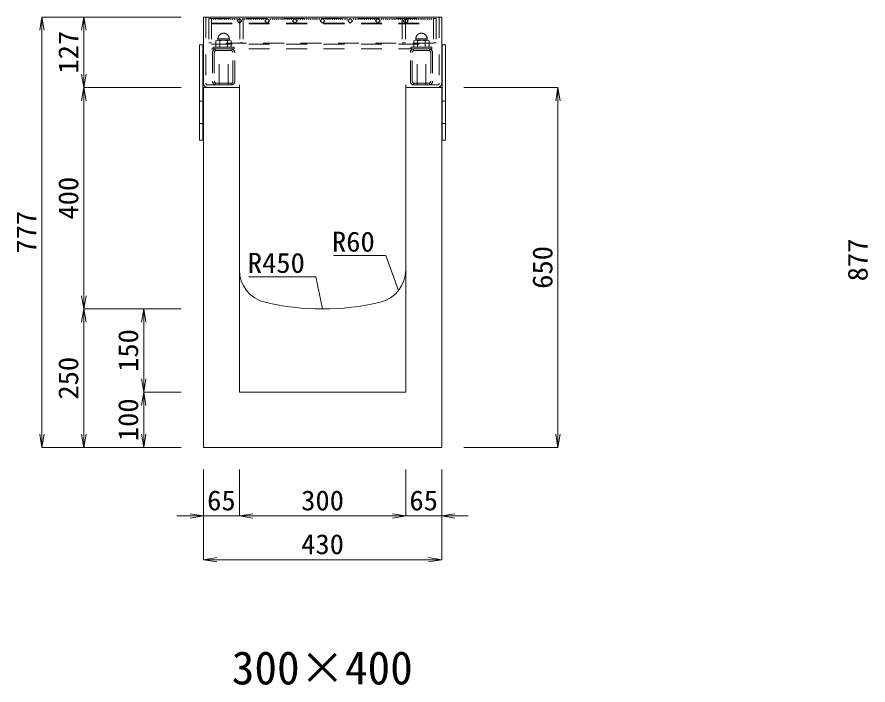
# Model space of a CAD drawing. Units: millimetres at full size; some dimension numbers follow another scale. Extents: x -734 to 58102, y 49499 to 87169.
# Drawn here: x 11947 to 13483, y 76584 to 77790 of the extents above; entities that cross this region are included whole.
import ezdxf
from ezdxf.enums import TextEntityAlignment as Align

# ---------------------------------------------------------------- set-up
doc = ezdxf.new("R2010")
doc.units = ezdxf.units.MM
doc.header["$LTSCALE"] = 50
doc.linetypes.add('USER1', pattern=[1.35, 0.75, -0.6])
doc.layers.add('0_2', color=7, linetype='Continuous')
for name, color, linetype, lineweight in [('寸法線', 7, 'Continuous', 13), ('引出線', 4, 'Continuous', 13), ('本体', 2, 'Continuous', 20), ('ｸﾞﾚｰﾁﾝｸﾞ', 7, 'USER1', 9)]:
    doc.layers.add(name, color=color, linetype=linetype, lineweight=lineweight)
doc.styles.add('ＭＳ 明朝', font='')
doc.styles.get('ＭＳ 明朝').set_extended_font_data('MS Mincho')

# ---------------------------------------------------------------- blocks, each defined once
blk = doc.blocks.new('open_arrow')
at = {"color": 0, "linetype": 'Continuous', "lineweight": -2}
blk.add_lwpolyline([(7.5, 1.25), (0, 0), (7.5, -1.25)], dxfattribs=at)

msp = doc.modelspace()

# ---------------------------------------------------------------- linework, layer by layer
at = {"layer": '寸法線'}
for p, q in [((11992.27, 77013.03), (11992.27, 77790.03)), ((12243.63, 77790.03), (11992.27, 77790.03)), ((12067.81, 77790.03), (12067.81, 77663.03)), ((12243.63, 77790.03), (12067.81, 77790.03)), ((12067.81, 77663.03), (12067.81, 77263.03)), ((12243.63, 77663.03), (12067.81, 77663.03)), ((12243.63, 77663.03), (12067.81, 77663.03)), ((12753.63, 77663.03), (12923.48, 77663.03)), ((12923.48, 77663.03), (12923.48, 77013.03)), ((12067.81, 77263.03), (12067.81, 77013.03)), ((12243.63, 77263.03), (12067.81, 77263.03)), ((12243.63, 77263.03), (12067.81, 77263.03)), ((12175.89, 77113.03), (12175.89, 77263.03)), ((12243.63, 77263.03), (12175.89, 77263.03)), ((12243.63, 77113.03), (12175.89, 77113.03)), ((12175.89, 77013.03), (12175.89, 77113.03)), ((12243.63, 77113.03), (12175.89, 77113.03)), ((12243.63, 77013.03), (11992.27, 77013.03)), ((12243.63, 77013.03), (12067.81, 77013.03)), ((12243.63, 77013.03), (12175.89, 77013.03)), ((12753.63, 77013.03), (12923.48, 77013.03)), ((12283.63, 76973.03), (12283.63, 76810.44)), ((12283.63, 76973.03), (12283.63, 76889.49)), ((12348.63, 76973.03), (12348.63, 76889.49)), ((12348.63, 76973.03), (12348.63, 76889.49)), ((12648.63, 76973.03), (12648.63, 76889.49)), ((12648.63, 76973.03), (12648.63, 76889.49)), ((12713.63, 76973.03), (12713.63, 76810.44)), ((12713.63, 76973.03), (12713.63, 76889.49)), ((12235.63, 76889.49), (12396.63, 76889.49)), ((12348.63, 76889.49), (12648.63, 76889.49)), ((12600.63, 76889.49), (12761.63, 76889.49)), ((12283.63, 76810.44), (12713.63, 76810.44))]:
    msp.add_line(p, q, dxfattribs=at)
at = {"layer": '引出線'}
for points in [[(12635.69, 77296.35), (12612.84, 77359.38), (12518.17, 77359.38)], [(12498.63, 77263.03), (12486.68, 77321.03), (12365.67, 77321.03)]]:
    msp.add_lwpolyline(points, dxfattribs=at)
at = {"layer": '本体'}
for p, q in [((12283.63, 77663.03), (12283.63, 77013.03)), ((12348.63, 77663.03), (12283.63, 77663.03)), ((12348.63, 77333.56), (12348.63, 77663.03)), ((12648.63, 77333.56), (12648.63, 77663.03)), ((12713.63, 77663.03), (12648.63, 77663.03)), ((12713.63, 77013.03), (12713.63, 77663.03)), ((12348.63, 77333.56), (12348.63, 77113.03)), ((12648.63, 77333.56), (12648.63, 77113.03)), ((12348.63, 77113.03), (12648.63, 77113.03)), ((12283.63, 77013.03), (12713.63, 77013.03)), ((12283.63, 77013.03), (12713.63, 77013.03))]:
    msp.add_line(p, q, dxfattribs=at)
for centre, radius, start, end in [((12408.63, 77333.56), 60, 180, 256.65785), ((12588.63, 77333.56), 60, 283.34237, 0), ((12498.63, 77713.03), 450, 256.65777, 283.34225)]:
    msp.add_arc(centre, radius, start, end, dxfattribs=at)
at = {"layer": 'ｸﾞﾚｰﾁﾝｸﾞ', "linetype": 'Continuous'}
for p, q in [((12283.63, 77790.03), (12713.63, 77790.03)), ((12283.63, 77670.66), (12283.63, 77790.03)), ((12713.63, 77670.66), (12713.63, 77790.03)), ((12276.63, 77568.03), (12276.63, 77740.03)), ((12282.63, 77740.03), (12276.63, 77740.03)), ((12282.63, 77568.03), (12282.63, 77740.03)), ((12714.63, 77568.03), (12714.63, 77740.03)), ((12714.63, 77740.03), (12720.63, 77740.03)), ((12720.63, 77568.03), (12720.63, 77740.03)), ((12282.63, 77568.03), (12276.63, 77568.03)), ((12714.63, 77568.03), (12720.63, 77568.03))]:
    msp.add_line(p, q, dxfattribs=at)
at = {"layer": 'ｸﾞﾚｰﾁﾝｸﾞ'}
for p, q in [((12288.13, 77790.03), (12288.13, 77670.53)), ((12293.63, 77787.53), (12293.63, 77743.53)), ((12298.13, 77787.53), (12298.13, 77732.53)), ((12298.13, 77787.53), (12298.13, 77743.53)), ((12298.13, 77779.03), (12699.13, 77779.03)), ((12301.33, 77787.53), (12302.23, 77785.43)), ((12302.23, 77785.43), (12303.13, 77787.53)), ((12305.13, 77787.53), (12306.03, 77785.43)), ((12306.03, 77785.43), (12306.93, 77787.53)), ((12308.93, 77787.53), (12309.83, 77785.43)), ((12309.83, 77785.43), (12310.73, 77787.53)), ((12312.73, 77787.53), (12313.63, 77785.43)), ((12313.63, 77785.43), (12314.53, 77787.53)), ((12316.53, 77787.53), (12317.43, 77785.43)), ((12317.43, 77785.43), (12318.33, 77787.53)), ((12320.33, 77787.53), (12321.23, 77785.43)), ((12321.23, 77785.43), (12322.13, 77787.53)), ((12324.13, 77787.53), (12325.03, 77785.43)), ((12325.03, 77785.43), (12325.93, 77787.53)), ((12327.93, 77787.53), (12328.83, 77785.43)), ((12328.83, 77785.43), (12329.73, 77787.53)), ((12331.73, 77787.53), (12332.63, 77785.43)), ((12332.63, 77785.43), (12333.53, 77787.53)), ((12335.53, 77787.53), (12336.43, 77785.43)), ((12336.43, 77785.43), (12337.33, 77787.53)), ((12339.33, 77787.53), (12340.23, 77785.43)), ((12340.23, 77785.43), (12341.13, 77787.53)), ((12343.13, 77787.53), (12344.03, 77785.43)), ((12344.03, 77785.43), (12344.93, 77787.53)), ((12348.63, 77787.53), (12344.38, 77783.29)), ((12344.38, 77783.29), (12348.63, 77779.04)), ((12349.13, 77787.03), (12348.63, 77787.53)), ((12352.87, 77783.29), (12348.63, 77787.53)), ((12348.63, 77779.04), (12352.87, 77783.29)), ((12348.63, 77779.05), (12349.13, 77779.55)), ((12349.13, 77787.53), (12349.13, 77743.53)), ((12353.63, 77787.53), (12354.53, 77785.43)), ((12354.53, 77785.43), (12355.43, 77787.53)), ((12355.13, 77787.53), (12355.13, 77743.53)), ((12357.43, 77787.53), (12358.33, 77785.43)), ((12358.33, 77785.43), (12359.23, 77787.53)), ((12361.23, 77787.53), (12362.13, 77785.43)), ((12362.13, 77785.43), (12363.03, 77787.53)), ((12365.03, 77787.53), (12365.93, 77785.43)), ((12365.93, 77785.43), (12366.83, 77787.53)), ((12368.83, 77787.53), (12369.73, 77785.43)), ((12369.73, 77785.43), (12370.63, 77787.53)), ((12372.63, 77787.53), (12373.53, 77785.43)), ((12373.53, 77785.43), (12374.43, 77787.53)), ((12376.43, 77787.53), (12377.33, 77785.43)), ((12377.33, 77785.43), (12378.23, 77787.53)), ((12380.23, 77787.53), (12381.13, 77785.43)), ((12381.13, 77785.43), (12382.03, 77787.53)), ((12384.03, 77787.53), (12384.93, 77785.43)), ((12384.93, 77785.43), (12385.83, 77787.53)), ((12387.83, 77787.53), (12388.73, 77785.43)), ((12388.73, 77785.43), (12389.63, 77787.53)), ((12391.63, 77787.53), (12392.53, 77785.43)), ((12392.53, 77785.43), (12393.43, 77787.53)), ((12398.63, 77787.53), (12394.38, 77783.29)), ((12394.38, 77783.29), (12398.63, 77779.04)), ((12402.87, 77783.29), (12398.63, 77787.53)), ((12398.63, 77779.04), (12402.87, 77783.29)), ((12403.63, 77787.53), (12404.53, 77785.43)), ((12404.53, 77785.43), (12405.43, 77787.53)), ((12407.43, 77787.53), (12408.33, 77785.43)), ((12408.33, 77785.43), (12409.23, 77787.53)), ((12411.23, 77787.53), (12412.13, 77785.43)), ((12412.13, 77785.43), (12413.03, 77787.53)), ((12415.03, 77787.53), (12415.93, 77785.43)), ((12415.93, 77785.43), (12416.83, 77787.53)), ((12418.83, 77787.53), (12419.73, 77785.43)), ((12419.73, 77785.43), (12420.63, 77787.53)), ((12422.63, 77787.53), (12423.53, 77785.43)), ((12423.53, 77785.43), (12424.43, 77787.53)), ((12426.43, 77787.53), (12427.33, 77785.43)), ((12427.33, 77785.43), (12428.23, 77787.53)), ((12430.23, 77787.53), (12431.13, 77785.43)), ((12431.13, 77785.43), (12432.03, 77787.53)), ((12434.03, 77787.53), (12434.93, 77785.43)), ((12434.93, 77785.43), (12435.83, 77787.53)), ((12437.83, 77787.53), (12438.73, 77785.43)), ((12438.73, 77785.43), (12439.63, 77787.53)), ((12441.63, 77787.53), (12442.53, 77785.43)), ((12442.53, 77785.43), (12443.43, 77787.53)), ((12448.63, 77787.53), (12444.38, 77783.29)), ((12444.38, 77783.29), (12448.63, 77779.04)), ((12452.87, 77783.29), (12448.63, 77787.53)), ((12448.63, 77779.04), (12452.87, 77783.29)), ((12453.63, 77787.53), (12454.53, 77785.43)), ((12454.53, 77785.43), (12455.43, 77787.53)), ((12457.43, 77787.53), (12458.33, 77785.43)), ((12458.33, 77785.43), (12459.23, 77787.53)), ((12461.23, 77787.53), (12462.13, 77785.43)), ((12462.13, 77785.43), (12463.03, 77787.53)), ((12465.03, 77787.53), (12465.93, 77785.43)), ((12465.93, 77785.43), (12466.83, 77787.53)), ((12468.83, 77787.53), (12469.73, 77785.43)), ((12469.73, 77785.43), (12470.63, 77787.53)), ((12472.63, 77787.53), (12473.53, 77785.43)), ((12473.53, 77785.43), (12474.43, 77787.53)), ((12476.43, 77787.53), (12477.33, 77785.43)), ((12477.33, 77785.43), (12478.23, 77787.53)), ((12480.23, 77787.53), (12481.13, 77785.43)), ((12481.13, 77785.43), (12482.03, 77787.53)), ((12484.03, 77787.53), (12484.93, 77785.43)), ((12484.93, 77785.43), (12485.83, 77787.53)), ((12487.83, 77787.53), (12488.73, 77785.43)), ((12488.73, 77785.43), (12489.63, 77787.53)), ((12491.63, 77787.53), (12492.53, 77785.43)), ((12492.53, 77785.43), (12493.43, 77787.53)), ((12498.63, 77787.53), (12494.38, 77783.29)), ((12494.38, 77783.29), (12498.63, 77779.04)), ((12498.63, 77787.53), (12502.87, 77783.29)), ((12502.87, 77783.29), (12498.63, 77779.04)), ((12504.73, 77785.43), (12503.83, 77787.53)), ((12505.63, 77787.53), (12504.73, 77785.43)), ((12508.53, 77785.43), (12507.63, 77787.53)), ((12509.43, 77787.53), (12508.53, 77785.43)), ((12512.33, 77785.43), (12511.43, 77787.53)), ((12513.23, 77787.53), (12512.33, 77785.43)), ((12516.13, 77785.43), (12515.23, 77787.53)), ((12517.03, 77787.53), (12516.13, 77785.43)), ((12519.93, 77785.43), (12519.03, 77787.53)), ((12520.83, 77787.53), (12519.93, 77785.43)), ((12523.73, 77785.43), (12522.83, 77787.53)), ((12524.63, 77787.53), (12523.73, 77785.43)), ((12527.53, 77785.43), (12526.63, 77787.53)), ((12528.43, 77787.53), (12527.53, 77785.43)), ((12531.33, 77785.43), (12530.43, 77787.53)), ((12532.23, 77787.53), (12531.33, 77785.43)), ((12535.13, 77785.43), (12534.23, 77787.53)), ((12536.03, 77787.53), (12535.13, 77785.43)), ((12538.93, 77785.43), (12538.03, 77787.53)), ((12539.83, 77787.53), (12538.93, 77785.43)), ((12542.73, 77785.43), (12541.83, 77787.53)), ((12543.63, 77787.53), (12542.73, 77785.43)), ((12544.38, 77783.29), (12548.63, 77787.53)), ((12548.63, 77779.04), (12544.38, 77783.29)), ((12548.63, 77787.53), (12552.87, 77783.29)), ((12552.87, 77783.29), (12548.63, 77779.04)), ((12554.72, 77785.43), (12553.82, 77787.53)), ((12555.63, 77787.53), (12554.72, 77785.43)), ((12558.53, 77785.43), (12557.63, 77787.53)), ((12559.43, 77787.53), (12558.53, 77785.43)), ((12562.33, 77785.43), (12561.43, 77787.53)), ((12563.23, 77787.53), (12562.33, 77785.43)), ((12566.13, 77785.43), (12565.23, 77787.53)), ((12567.03, 77787.53), (12566.13, 77785.43)), ((12569.93, 77785.43), (12569.03, 77787.53)), ((12570.83, 77787.53), (12569.93, 77785.43)), ((12573.73, 77785.43), (12572.83, 77787.53)), ((12574.63, 77787.53), (12573.73, 77785.43)), ((12577.53, 77785.43), (12576.63, 77787.53)), ((12578.43, 77787.53), (12577.53, 77785.43)), ((12581.33, 77785.43), (12580.43, 77787.53)), ((12582.23, 77787.53), (12581.33, 77785.43)), ((12585.13, 77785.43), (12584.23, 77787.53)), ((12586.03, 77787.53), (12585.13, 77785.43)), ((12588.93, 77785.43), (12588.03, 77787.53)), ((12589.83, 77787.53), (12588.93, 77785.43)), ((12592.73, 77785.43), (12591.83, 77787.53)), ((12593.63, 77787.53), (12592.73, 77785.43)), ((12594.38, 77783.29), (12598.63, 77787.53)), ((12598.63, 77779.04), (12594.38, 77783.29)), ((12598.63, 77787.53), (12602.87, 77783.29)), ((12602.87, 77783.29), (12598.63, 77779.04)), ((12604.73, 77785.43), (12603.83, 77787.53)), ((12605.63, 77787.53), (12604.73, 77785.43)), ((12608.53, 77785.43), (12607.63, 77787.53)), ((12609.43, 77787.53), (12608.53, 77785.43)), ((12612.33, 77785.43), (12611.43, 77787.53)), ((12613.23, 77787.53), (12612.33, 77785.43)), ((12616.13, 77785.43), (12615.23, 77787.53)), ((12617.03, 77787.53), (12616.13, 77785.43)), ((12619.93, 77785.43), (12619.03, 77787.53)), ((12620.83, 77787.53), (12619.93, 77785.43)), ((12623.73, 77785.43), (12622.83, 77787.53)), ((12624.63, 77787.53), (12623.73, 77785.43)), ((12627.53, 77785.43), (12626.63, 77787.53)), ((12628.43, 77787.53), (12627.53, 77785.43)), ((12631.33, 77785.43), (12630.43, 77787.53)), ((12632.23, 77787.53), (12631.33, 77785.43)), ((12635.13, 77785.43), (12634.23, 77787.53)), ((12636.03, 77787.53), (12635.13, 77785.43)), ((12638.93, 77785.43), (12638.03, 77787.53)), ((12639.83, 77787.53), (12638.93, 77785.43)), ((12642.73, 77785.43), (12641.83, 77787.53)), ((12642.12, 77787.53), (12642.12, 77743.53)), ((12643.63, 77787.53), (12642.73, 77785.43)), ((12644.38, 77783.29), (12648.63, 77787.53)), ((12648.63, 77779.04), (12644.38, 77783.29)), ((12648.12, 77787.03), (12648.62, 77787.53)), ((12648.12, 77787.53), (12648.12, 77743.53)), ((12648.62, 77779.05), (12648.12, 77779.55)), ((12648.63, 77787.53), (12652.87, 77783.29)), ((12652.87, 77783.29), (12648.63, 77779.04)), ((12653.23, 77785.43), (12652.33, 77787.53)), ((12654.13, 77787.53), (12653.23, 77785.43)), ((12657.03, 77785.43), (12656.13, 77787.53)), ((12657.93, 77787.53), (12657.03, 77785.43)), ((12660.83, 77785.43), (12659.93, 77787.53)), ((12661.73, 77787.53), (12660.83, 77785.43)), ((12664.63, 77785.43), (12663.73, 77787.53)), ((12665.53, 77787.53), (12664.63, 77785.43)), ((12668.43, 77785.43), (12667.53, 77787.53)), ((12669.33, 77787.53), (12668.43, 77785.43)), ((12672.23, 77785.43), (12671.33, 77787.53)), ((12673.13, 77787.53), (12672.23, 77785.43)), ((12676.03, 77785.43), (12675.13, 77787.53)), ((12676.93, 77787.53), (12676.03, 77785.43)), ((12679.83, 77785.43), (12678.93, 77787.53)), ((12680.73, 77787.53), (12679.83, 77785.43)), ((12683.63, 77785.43), (12682.73, 77787.53)), ((12684.53, 77787.53), (12683.63, 77785.43)), ((12687.43, 77785.43), (12686.53, 77787.53)), ((12688.33, 77787.53), (12687.43, 77785.43)), ((12691.23, 77785.43), (12690.33, 77787.53)), ((12692.13, 77787.53), (12691.23, 77785.43)), ((12695.03, 77785.43), (12694.13, 77787.53)), ((12695.93, 77787.53), (12695.03, 77785.43)), ((12699.13, 77787.53), (12699.13, 77732.53)), ((12699.13, 77787.53), (12699.13, 77743.53)), ((12703.63, 77787.53), (12703.63, 77743.53)), ((12709.13, 77790.03), (12709.13, 77670.53)), ((12298.13, 77777.53), (12699.13, 77777.53)), ((12306.28, 77747.33), (12309.74, 77748.53)), ((12306.28, 77735.53), (12306.28, 77747.33)), ((12309.74, 77748.53), (12309.74, 77750.53)), ((12309.74, 77750.53), (12330.52, 77750.53)), ((12330.52, 77748.53), (12309.74, 77748.53)), ((12309.74, 77748.53), (12313.2, 77747.33)), ((12313.2, 77747.33), (12320.13, 77748.53)), ((12313.2, 77735.53), (12313.2, 77747.33)), ((12320.13, 77748.53), (12327.05, 77747.33)), ((12327.05, 77747.33), (12330.52, 77748.53)), ((12327.05, 77747.33), (12327.05, 77735.53)), ((12330.52, 77750.53), (12330.52, 77748.53)), ((12330.52, 77748.53), (12333.98, 77747.33)), ((12333.98, 77747.33), (12333.98, 77735.53)), ((12666.74, 77748.53), (12663.27, 77747.33)), ((12663.27, 77747.33), (12663.27, 77735.53)), ((12666.74, 77750.53), (12666.74, 77748.53)), ((12687.51, 77750.53), (12666.74, 77750.53)), ((12666.74, 77748.53), (12687.51, 77748.53)), ((12670.2, 77747.33), (12666.74, 77748.53)), ((12677.12, 77748.53), (12670.2, 77747.33)), ((12670.2, 77747.33), (12670.2, 77735.53)), ((12684.05, 77747.33), (12677.12, 77748.53)), ((12687.51, 77748.53), (12684.05, 77747.33)), ((12684.05, 77735.53), (12684.05, 77747.33)), ((12687.51, 77748.53), (12687.51, 77750.53)), ((12690.97, 77747.33), (12687.51, 77748.53)), ((12690.97, 77735.53), (12690.97, 77747.33)), ((12293.63, 77743.53), (12298.13, 77743.53)), ((12699.13, 77742.53), (12298.13, 77742.53)), ((12298.13, 77741.03), (12699.13, 77741.03)), ((12298.13, 77732.53), (12699.13, 77732.53)), ((12301.13, 77732.53), (12301.13, 77735.53)), ((12301.13, 77735.53), (12320.13, 77735.53)), ((12301.13, 77735.53), (12339.13, 77735.53)), ((12339.13, 77732.53), (12301.13, 77732.53)), ((12305.63, 77732.47), (12305.63, 77729.2)), ((12320.13, 77735.53), (12306.28, 77735.53)), ((12333.73, 77732.53), (12306.53, 77732.53)), ((12333.73, 77732.53), (12306.53, 77732.53)), ((12312.13, 77667.53), (12312.13, 77732.53)), ((12312.13, 77732.53), (12328.13, 77732.53)), ((12320.13, 77735.53), (12313.2, 77735.53)), ((12333.98, 77735.53), (12320.13, 77735.53)), ((12328.13, 77667.53), (12328.13, 77732.53)), ((12334.63, 77732.47), (12334.63, 77729.2)), ((12339.13, 77735.53), (12339.13, 77732.53)), ((12349.13, 77743.53), (12355.13, 77743.53)), ((12648.12, 77743.53), (12642.12, 77743.53)), ((12658.12, 77735.53), (12658.12, 77732.53)), ((12696.12, 77735.53), (12658.12, 77735.53)), ((12658.12, 77732.53), (12696.12, 77732.53)), ((12662.62, 77732.47), (12662.62, 77729.2)), ((12663.27, 77735.53), (12677.12, 77735.53)), ((12663.52, 77732.53), (12690.72, 77732.53)), ((12663.53, 77732.53), (12690.73, 77732.53)), ((12669.12, 77667.53), (12669.12, 77732.53)), ((12685.12, 77732.53), (12669.12, 77732.53)), ((12677.12, 77735.53), (12684.05, 77735.53)), ((12696.12, 77735.53), (12677.12, 77735.53)), ((12677.12, 77735.53), (12690.97, 77735.53)), ((12685.12, 77667.53), (12685.12, 77732.53)), ((12691.62, 77732.47), (12691.62, 77729.2)), ((12696.12, 77732.53), (12696.12, 77735.53)), ((12703.63, 77743.53), (12699.13, 77743.53)), ((12300.13, 77726.13), (12300.13, 77673.93)), ((12303.33, 77726.13), (12303.33, 77673.93)), ((12333.73, 77729.33), (12306.53, 77729.33)), ((12336.93, 77673.93), (12336.93, 77726.13)), ((12340.13, 77673.93), (12340.13, 77726.13)), ((12657.13, 77673.93), (12657.13, 77726.13)), ((12660.33, 77673.93), (12660.33, 77726.13)), ((12663.53, 77729.33), (12690.73, 77729.33)), ((12693.93, 77726.13), (12693.93, 77673.93)), ((12697.13, 77726.13), (12697.13, 77673.93)), ((12305.63, 77670.86), (12305.63, 77667.59)), ((12306.53, 77670.73), (12333.73, 77670.73)), ((12334.63, 77670.86), (12334.63, 77667.59)), ((12662.62, 77670.86), (12662.62, 77667.59)), ((12690.73, 77670.73), (12663.53, 77670.73)), ((12691.62, 77670.86), (12691.62, 77667.59)), ((12291.13, 77667.53), (12348.63, 77667.53)), ((12306.53, 77667.53), (12333.73, 77667.53)), ((12348.63, 77667.53), (12348.63, 77663.03)), ((12706.13, 77667.53), (12648.63, 77667.53)), ((12648.63, 77667.53), (12648.63, 77663.03)), ((12690.73, 77667.53), (12663.53, 77667.53)), ((12276.63, 77638.03), (12282.63, 77638.03)), ((12714.63, 77638.03), (12720.63, 77638.03)), ((12276.63, 77598.03), (12282.63, 77598.03)), ((12714.63, 77598.03), (12720.63, 77598.03))]:
    msp.add_line(p, q, dxfattribs=at)
at = {"layer": 'ｸﾞﾚｰﾁﾝｸﾞ', "lineweight": 5}
msp.add_line((12293.63, 77787.53), (12703.63, 77787.53), dxfattribs=at)
at = {"layer": 'ｸﾞﾚｰﾁﾝｸﾞ'}
for centre, radius, start, end in [((12320.13, 77750.53), 10.25, 0, 180), ((12677.12, 77750.53), 10.25, 0, 180), ((12306.53, 77726.13), 6.4, 90, 180), ((12333.73, 77726.13), 6.4, 0, 90), ((12663.53, 77726.13), 6.4, 90, 180), ((12690.73, 77726.13), 6.4, 0, 90), ((12306.53, 77726.13), 3.2, 90, 180), ((12333.73, 77726.13), 3.2, 0, 90), ((12663.53, 77726.13), 3.2, 90, 180), ((12690.73, 77726.13), 3.2, 0, 90), ((12291.13, 77670.53), 7.5, 179.01874, 270), ((12291.13, 77670.53), 3, 180, 270), ((12306.53, 77673.93), 6.4, 180, 270), ((12306.53, 77673.93), 3.2, 180, 270), ((12333.73, 77673.93), 3.2, 270, 0), ((12333.73, 77673.93), 6.4, 270, 0), ((12663.53, 77673.93), 6.4, 180, 270), ((12663.53, 77673.93), 3.2, 180, 270), ((12690.73, 77673.93), 3.2, 270, 0), ((12690.73, 77673.93), 6.4, 270, 0), ((12706.13, 77670.53), 3, 270, 0)]:
    msp.add_arc(centre, radius, start, end, dxfattribs=at)
at = {"layer": 'ｸﾞﾚｰﾁﾝｸﾞ', "linetype": 'Continuous'}
msp.add_arc((12706.13, 77670.53), 7.5, 270, 0.98123, dxfattribs=at)

# ---------------------------------------------------------------- block references
at = {"layer": '寸法線', "xscale": 3.2, "yscale": 3.2}
for p, rotation in [((11992.27, 77790.03), 270), ((12067.81, 77790.03), 270), ((12067.81, 77663.03), 90), ((12067.81, 77663.03), 270), ((12923.48, 77663.03), 270), ((12067.81, 77263.03), 90), ((12067.81, 77263.03), 270), ((12175.89, 77263.03), 270), ((12175.89, 77113.03), 90), ((12175.89, 77113.03), 270), ((11992.27, 77013.03), 90), ((12067.81, 77013.03), 90), ((12175.89, 77013.03), 90), ((12923.48, 77013.03), 90), ((12283.63, 76889.49), 180), ((12648.63, 76889.49), 180), ((12648.63, 76889.49), 180), ((12713.63, 76810.44), 180)]:
    msp.add_blockref('open_arrow', p, dxfattribs=dict(at, rotation=rotation))
for p in [(12348.63, 76889.49), (12348.63, 76889.49), (12713.63, 76889.49), (12283.63, 76810.44)]:
    msp.add_blockref('open_arrow', p, dxfattribs=at)
at = {"layer": '引出線', "xscale": 0.16, "yscale": 0.16}
for p, rotation in [((12635.69, 77296.35), 109.9), ((12498.63, 77263.03), 101.6)]:
    msp.add_blockref('open_arrow', p, dxfattribs=dict(at, rotation=rotation))

# ---------------------------------------------------------------- texts
at = {"layer": '0_2', "style": 'ＭＳ 明朝'}
msp.add_text('300×400', height=60.04, dxfattribs=at).set_placement((12498.14, 76615.29), align=Align.MIDDLE_CENTER)
at = {"layer": '寸法線', "style": 'ＭＳ 明朝', "width": 1.05}
for s, p in [('127', (12039.81, 77726.53)), ('400', (12039.81, 77463.03)), ('777', (11964.27, 77401.53)), ('877', (13464.27, 77351.53)), ('650', (12895.48, 77338.03)), ('150', (12147.89, 77188.03)), ('250', (12039.81, 77138.03)), ('100', (12147.89, 77063.03))]:
    msp.add_text(s, height=36.03, rotation=90, dxfattribs=at).set_placement(p, align=Align.MIDDLE_CENTER)
for s, p in [('65', (12316.13, 76917.49)), ('300', (12498.63, 76917.49)), ('65', (12681.13, 76917.49)), ('430', (12498.63, 76838.44))]:
    msp.add_text(s, height=36.03, dxfattribs=at).set_placement(p, align=Align.MIDDLE_CENTER)
at = {"layer": '引出線', "style": 'ＭＳ 明朝', "width": 1.05}
for s, p in [('R60', (12592.84, 77402.58)), ('R450', (12466.68, 77364.23))]:
    msp.add_text(s, height=36.03, dxfattribs=at).set_placement(p, align=Align.TOP_RIGHT)

doc.saveas('drawing.dxf')
